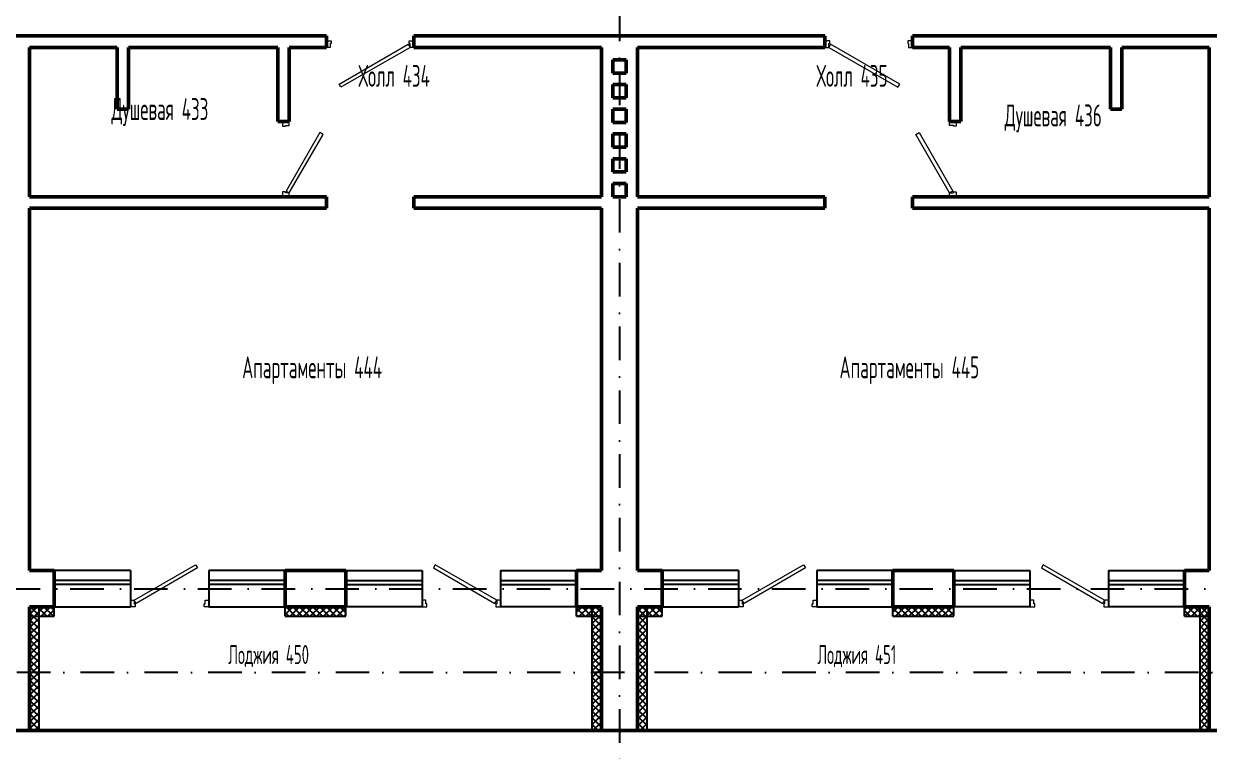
# Model space of a CAD drawing. Extents: x -1560602 to 321118, y -2308202 to -430103.
# Drawn here: x -1534718 to -1522256, y -2282903 to -2275255 of the extents above; entities that cross this region are included whole.
import ezdxf

# ---------------------------------------------------------------- set-up
doc = ezdxf.new("R2010")
doc.units = 0
doc.header["$MEASUREMENT"] = 0
doc.linetypes.add('Dot & Dashed', pattern=[670.277762, 352.777767, -176.388884, 0, -141.111112])
doc.linetypes.add('Штрихпунктирная', pattern=[0.670278, 0.352778, -0.176389, 0, -0.141111])
for name, color, linetype, lineweight in [('Вентиляция', 2, 'CONTINUOUS', 50), ('Двери', 4, 'CONTINUOUS', 15), ('стены', 5, 'CONTINUOUS', 50)]:
    doc.layers.add(name, color=color, linetype=linetype, lineweight=lineweight)
for name, color, linetype in [('Оси', 253, 'Dot & Dashed'), ('отделка', 240, 'CONTINUOUS'), ('Текст', 7, 'CONTINUOUS'), ('Утеплитель', 6, 'CONTINUOUS')]:
    doc.layers.add(name, color=color, linetype=linetype)
doc.styles.get("Standard").update_dxf_attribs({"font": 'spds.shx', "width": 0.7, "height": 250})

msp = doc.modelspace()

# ---------------------------------------------------------------- linework, layer by layer
at = {"layer": 'Вентиляция', "color": 0, "ltscale": 100}
for p, q in [((-1528525.7, -2275633.6), (-1528385.7, -2275633.6)), ((-1528525.7, -2275773.6), (-1528525.7, -2275633.6)), ((-1528385.7, -2275633.6), (-1528385.7, -2275773.6)), ((-1528385.7, -2275773.6), (-1528525.7, -2275773.6)), ((-1528525.7, -2275893.6), (-1528385.7, -2275893.6)), ((-1528525.7, -2276033.6), (-1528525.7, -2275893.6)), ((-1528385.7, -2275893.6), (-1528385.7, -2276033.6)), ((-1528385.7, -2276033.6), (-1528525.7, -2276033.6)), ((-1528525.7, -2276153.6), (-1528385.7, -2276153.6)), ((-1528525.7, -2276293.6), (-1528525.7, -2276153.6)), ((-1528385.7, -2276153.6), (-1528385.7, -2276293.6)), ((-1528385.7, -2276293.6), (-1528525.7, -2276293.6)), ((-1528525.7, -2276413.6), (-1528385.7, -2276413.6)), ((-1528525.7, -2276553.6), (-1528525.7, -2276413.6)), ((-1528385.7, -2276413.6), (-1528385.7, -2276553.6)), ((-1528385.7, -2276553.6), (-1528525.7, -2276553.6)), ((-1528525.7, -2276673.6), (-1528385.7, -2276673.6)), ((-1528525.7, -2276813.6), (-1528525.7, -2276673.6)), ((-1528385.7, -2276673.6), (-1528385.7, -2276813.6)), ((-1528385.7, -2276813.6), (-1528525.7, -2276813.6)), ((-1528525.7, -2276933.6), (-1528385.7, -2276933.6)), ((-1528525.7, -2277073.6), (-1528525.7, -2276933.6)), ((-1528385.7, -2276933.6), (-1528385.7, -2277073.6)), ((-1528385.7, -2277073.6), (-1528525.7, -2277073.6))]:
    msp.add_line(p, q, dxfattribs=at)
at = {"layer": 'Двери', "color": 0, "linetype": 'Continuous'}
for p, q in [((-1531535.7, -2275433.6), (-1531485.7, -2275433.6)), ((-1531495.7, -2275503.6), (-1531535.7, -2275503.6)), ((-1531485.7, -2275463.6), (-1531495.7, -2275463.6)), ((-1531495.7, -2275463.6), (-1531495.7, -2275503.6)), ((-1531485.7, -2275433.6), (-1531485.7, -2275463.6)), ((-1531403.2, -2275888.9), (-1530675.7, -2275468.9)), ((-1530655.7, -2275503.6), (-1531383.2, -2275923.6)), ((-1530675.7, -2275468.9), (-1530655.7, -2275503.6)), ((-1530665.7, -2275463.6), (-1530665.7, -2275433.6)), ((-1530665.7, -2275433.6), (-1530615.7, -2275433.6)), ((-1530655.7, -2275463.6), (-1530665.7, -2275463.6)), ((-1530655.7, -2275503.6), (-1530655.7, -2275463.6)), ((-1530615.7, -2275503.6), (-1530655.7, -2275503.6)), ((-1526245.7, -2275433.6), (-1526295.7, -2275433.6)), ((-1526295.7, -2275503.6), (-1526255.7, -2275503.6)), ((-1526255.7, -2275503.6), (-1526255.7, -2275463.6)), ((-1526255.7, -2275463.6), (-1526245.7, -2275463.6)), ((-1526235.7, -2275468.9), (-1526255.7, -2275503.6)), ((-1526255.7, -2275503.6), (-1525528.3, -2275923.6)), ((-1526245.7, -2275463.6), (-1526245.7, -2275433.6)), ((-1525508.3, -2275888.9), (-1526235.7, -2275468.9)), ((-1525375.7, -2275433.6), (-1525425.7, -2275433.6)), ((-1525425.7, -2275433.6), (-1525425.7, -2275463.6)), ((-1525425.7, -2275463.6), (-1525415.7, -2275463.6)), ((-1525415.7, -2275463.6), (-1525415.7, -2275503.6)), ((-1525415.7, -2275503.6), (-1525375.7, -2275503.6)), ((-1531383.2, -2275923.6), (-1531403.2, -2275888.9)), ((-1525528.3, -2275923.6), (-1525508.3, -2275888.9)), ((-1531995.7, -2276283.6), (-1531995.7, -2276333.6)), ((-1531995.7, -2276333.6), (-1531965.7, -2276333.6)), ((-1531965.7, -2276333.6), (-1531965.7, -2276323.6)), ((-1531965.7, -2276323.6), (-1531925.7, -2276323.6)), ((-1531925.7, -2276323.6), (-1531925.7, -2276283.6)), ((-1524985.7, -2276323.6), (-1524985.7, -2276283.6)), ((-1524945.7, -2276323.6), (-1524985.7, -2276323.6)), ((-1524945.7, -2276333.6), (-1524945.7, -2276323.6)), ((-1524915.7, -2276333.6), (-1524945.7, -2276333.6)), ((-1524915.7, -2276283.6), (-1524915.7, -2276333.6)), ((-1531605.4, -2276398.7), (-1531960.4, -2277013.6)), ((-1531925.7, -2277033.6), (-1531570.7, -2276418.7)), ((-1531570.7, -2276418.7), (-1531605.4, -2276398.7)), ((-1525340.7, -2276418.7), (-1525306.1, -2276398.7)), ((-1524985.7, -2277033.6), (-1525340.7, -2276418.7)), ((-1525306.1, -2276398.7), (-1524951.1, -2277013.6)), ((-1531960.4, -2277013.6), (-1531925.7, -2277033.6)), ((-1524951.1, -2277013.6), (-1524985.7, -2277033.6)), ((-1531965.7, -2277023.6), (-1531995.7, -2277023.6)), ((-1531995.7, -2277023.6), (-1531995.7, -2277073.6)), ((-1531965.7, -2277033.6), (-1531965.7, -2277023.6)), ((-1531925.7, -2277033.6), (-1531965.7, -2277033.6)), ((-1531925.7, -2277073.6), (-1531925.7, -2277033.6)), ((-1524985.7, -2277073.6), (-1524985.7, -2277033.6)), ((-1524985.7, -2277033.6), (-1524945.7, -2277033.6)), ((-1524945.7, -2277033.6), (-1524945.7, -2277023.6)), ((-1524945.7, -2277023.6), (-1524915.7, -2277023.6)), ((-1524915.7, -2277023.6), (-1524915.7, -2277073.6)), ((-1533555.7, -2281313.9), (-1532910.6, -2280941.4)), ((-1532890.6, -2280976), (-1533535.7, -2281348.5)), ((-1532910.6, -2280941.4), (-1532890.6, -2280976)), ((-1530390.9, -2280941.4), (-1530410.9, -2280976)), ((-1530410.9, -2280976), (-1529765.7, -2281348.5)), ((-1529745.7, -2281313.9), (-1530390.9, -2280941.4)), ((-1527165.7, -2281313.9), (-1526520.6, -2280941.4)), ((-1526500.6, -2280976), (-1527145.7, -2281348.5)), ((-1526520.6, -2280941.4), (-1526500.6, -2280976)), ((-1524000.9, -2280941.4), (-1524020.9, -2280976)), ((-1524020.9, -2280976), (-1523375.7, -2281348.5)), ((-1523355.7, -2281313.9), (-1524000.9, -2280941.4)), ((-1533595.7, -2281313.9), (-1533555.7, -2281313.9)), ((-1533555.7, -2281313.9), (-1533555.7, -2281353.9)), ((-1533535.7, -2281348.5), (-1533555.7, -2281313.9)), ((-1533555.7, -2281353.9), (-1533545.7, -2281353.9)), ((-1533545.7, -2281353.9), (-1533545.7, -2281383.9)), ((-1532820.7, -2281383.9), (-1532820.7, -2281353.9)), ((-1532820.7, -2281353.9), (-1532810.7, -2281353.9)), ((-1532810.7, -2281353.9), (-1532810.7, -2281313.9)), ((-1532810.7, -2281313.9), (-1532770.7, -2281313.9)), ((-1530490.7, -2281313.9), (-1530530.7, -2281313.9)), ((-1530490.7, -2281353.9), (-1530490.7, -2281313.9)), ((-1530480.7, -2281353.9), (-1530490.7, -2281353.9)), ((-1530480.7, -2281383.9), (-1530480.7, -2281353.9)), ((-1529765.7, -2281348.5), (-1529745.7, -2281313.9)), ((-1529745.7, -2281353.9), (-1529755.7, -2281353.9)), ((-1529755.7, -2281353.9), (-1529755.7, -2281383.9)), ((-1529705.7, -2281313.9), (-1529745.7, -2281313.9)), ((-1529745.7, -2281313.9), (-1529745.7, -2281353.9)), ((-1527205.7, -2281313.9), (-1527165.7, -2281313.9)), ((-1527165.7, -2281313.9), (-1527165.7, -2281353.9)), ((-1527145.7, -2281348.5), (-1527165.7, -2281313.9)), ((-1527165.7, -2281353.9), (-1527155.7, -2281353.9)), ((-1527155.7, -2281353.9), (-1527155.7, -2281383.9)), ((-1526430.7, -2281383.9), (-1526430.7, -2281353.9)), ((-1526430.7, -2281353.9), (-1526420.7, -2281353.9)), ((-1526420.7, -2281353.9), (-1526420.7, -2281313.9)), ((-1526420.7, -2281313.9), (-1526380.7, -2281313.9)), ((-1524100.7, -2281313.9), (-1524140.7, -2281313.9)), ((-1524100.7, -2281353.9), (-1524100.7, -2281313.9)), ((-1524090.7, -2281353.9), (-1524100.7, -2281353.9)), ((-1524090.7, -2281383.9), (-1524090.7, -2281353.9)), ((-1523375.7, -2281348.5), (-1523355.7, -2281313.9)), ((-1523355.7, -2281353.9), (-1523365.7, -2281353.9)), ((-1523365.7, -2281353.9), (-1523365.7, -2281383.9)), ((-1523315.7, -2281313.9), (-1523355.7, -2281313.9)), ((-1523355.7, -2281313.9), (-1523355.7, -2281353.9)), ((-1533545.7, -2281383.9), (-1533595.7, -2281383.9)), ((-1532770.7, -2281383.9), (-1532820.7, -2281383.9)), ((-1530530.7, -2281383.9), (-1530480.7, -2281383.9)), ((-1529755.7, -2281383.9), (-1529705.7, -2281383.9)), ((-1527155.7, -2281383.9), (-1527205.7, -2281383.9)), ((-1526380.7, -2281383.9), (-1526430.7, -2281383.9)), ((-1524140.7, -2281383.9), (-1524090.7, -2281383.9)), ((-1523365.7, -2281383.9), (-1523315.7, -2281383.9))]:
    msp.add_line(p, q, dxfattribs=at)
at = {"layer": 'Оси', "color": 0, "linetype": 'Штрихпунктирная', "lineweight": -3, "ltscale": 1000}
for p, q in [((-1528455.7, -2270393.9), (-1528455.7, -2295548.9)), ((-1556351.1, -2281193.9), (-1501895.7, -2281193.9)), ((-1496895.7, -2282073.9), (-1556350.9, -2282073.9))]:
    msp.add_line(p, q, dxfattribs=at)
at = {"layer": 'отделка', "color": 0, "ltscale": 100}
for p, q in [((-1533595.7, -2281003.9), (-1534395.7, -2281003.9)), ((-1533595.7, -2281108.9), (-1534395.7, -2281108.9)), ((-1533595.7, -2281003.9), (-1533595.7, -2281383.9)), ((-1532770.7, -2281003.9), (-1532770.7, -2281383.9)), ((-1531970.7, -2281003.9), (-1532770.7, -2281003.9)), ((-1531970.7, -2281108.9), (-1532770.7, -2281108.9)), ((-1531330.7, -2281003.9), (-1530530.7, -2281003.9)), ((-1531330.7, -2281108.9), (-1530530.7, -2281108.9)), ((-1530530.7, -2281003.9), (-1530530.7, -2281383.9)), ((-1529705.7, -2281003.9), (-1529705.7, -2281383.9)), ((-1529705.7, -2281003.9), (-1528905.7, -2281003.9)), ((-1529705.7, -2281108.9), (-1528905.7, -2281108.9)), ((-1527205.7, -2281003.9), (-1528005.7, -2281003.9)), ((-1527205.7, -2281108.9), (-1528005.7, -2281108.9)), ((-1527205.7, -2281003.9), (-1527205.7, -2281383.9)), ((-1526380.7, -2281003.9), (-1526380.7, -2281383.9)), ((-1525580.7, -2281003.9), (-1526380.7, -2281003.9)), ((-1525580.7, -2281108.9), (-1526380.7, -2281108.9)), ((-1524940.7, -2281003.9), (-1524140.7, -2281003.9)), ((-1524940.7, -2281108.9), (-1524140.7, -2281108.9)), ((-1524140.7, -2281003.9), (-1524140.7, -2281383.9)), ((-1523315.7, -2281003.9), (-1523315.7, -2281383.9)), ((-1523315.7, -2281003.9), (-1522515.7, -2281003.9)), ((-1523315.7, -2281108.9), (-1522515.7, -2281108.9)), ((-1533595.7, -2281148.9), (-1534395.7, -2281148.9)), ((-1531970.7, -2281148.9), (-1532770.7, -2281148.9)), ((-1531330.7, -2281148.9), (-1530530.7, -2281148.9)), ((-1529705.7, -2281148.9), (-1528905.7, -2281148.9)), ((-1527205.7, -2281148.9), (-1528005.7, -2281148.9)), ((-1525580.7, -2281148.9), (-1526380.7, -2281148.9)), ((-1524940.7, -2281148.9), (-1524140.7, -2281148.9)), ((-1523315.7, -2281148.9), (-1522515.7, -2281148.9)), ((-1534395.7, -2281383.9), (-1533595.7, -2281383.9)), ((-1532770.7, -2281383.9), (-1531970.7, -2281383.9)), ((-1530530.7, -2281383.9), (-1531330.7, -2281383.9)), ((-1528905.7, -2281383.9), (-1529705.7, -2281383.9)), ((-1528005.7, -2281383.9), (-1527205.7, -2281383.9)), ((-1526380.7, -2281383.9), (-1525580.7, -2281383.9)), ((-1524140.7, -2281383.9), (-1524940.7, -2281383.9)), ((-1522515.7, -2281383.9), (-1523315.7, -2281383.9))]:
    msp.add_line(p, q, dxfattribs=at)
at = {"layer": 'стены', "color": 0, "linetype": 'Continuous'}
for p, q in [((-1531535.7, -2275383.6), (-1535035.7, -2275383.6)), ((-1528265.7, -2275383.6), (-1530615.7, -2275383.6)), ((-1526295.7, -2275383.6), (-1528265.7, -2275383.6)), ((-1521875.7, -2275383.6), (-1525375.7, -2275383.6)), ((-1534655.7, -2277073.6), (-1534655.7, -2275503.6)), ((-1534655.7, -2275503.6), (-1533735.7, -2275503.6)), ((-1533758.7, -2275503.6), (-1534632.7, -2275503.6)), ((-1533735.7, -2275503.6), (-1533735.7, -2276153.6)), ((-1533615.7, -2276153.6), (-1533615.7, -2275503.6)), ((-1533615.7, -2275503.6), (-1532045.7, -2275503.6)), ((-1532045.7, -2275503.6), (-1532045.7, -2276283.6)), ((-1531925.7, -2276283.6), (-1531925.7, -2275503.6)), ((-1531925.7, -2275503.6), (-1531535.7, -2275503.6)), ((-1530615.7, -2275503.6), (-1528645.7, -2275503.6)), ((-1528645.7, -2275503.6), (-1528645.7, -2277073.6)), ((-1528265.7, -2277073.6), (-1528265.7, -2275503.6)), ((-1528265.7, -2275503.6), (-1526295.7, -2275503.6)), ((-1525375.7, -2275503.6), (-1524985.7, -2275503.6)), ((-1524985.7, -2275503.6), (-1524985.7, -2276283.6)), ((-1524865.7, -2276283.6), (-1524865.7, -2275503.6)), ((-1524865.7, -2275503.6), (-1523295.7, -2275503.6)), ((-1523295.7, -2275503.6), (-1523295.7, -2276153.6)), ((-1523175.7, -2276153.6), (-1523175.7, -2275503.6)), ((-1523175.7, -2275503.6), (-1522255.7, -2275503.6)), ((-1523152.8, -2275503.6), (-1522278.8, -2275503.6)), ((-1522255.7, -2275503.6), (-1522255.7, -2277073.6)), ((-1534655.7, -2277050.6), (-1534655.7, -2275526.6)), ((-1522255.8, -2277050.6), (-1522255.8, -2275526.6)), ((-1533735.7, -2276153.6), (-1533615.7, -2276153.6)), ((-1523295.7, -2276153.6), (-1523175.7, -2276153.6)), ((-1531535.7, -2277073.6), (-1534655.7, -2277073.6)), ((-1531535.7, -2277098.6), (-1531535.7, -2277073.6)), ((-1531535.7, -2277098.6), (-1531535.7, -2277193.6)), ((-1528645.7, -2277073.6), (-1530615.7, -2277073.6)), ((-1526295.7, -2277073.6), (-1528265.7, -2277073.6)), ((-1526295.7, -2277098.6), (-1526295.7, -2277073.6)), ((-1526295.7, -2277098.6), (-1526295.7, -2277193.6)), ((-1524865.7, -2277073.6), (-1525375.7, -2277073.6)), ((-1525375.7, -2277073.6), (-1525375.7, -2277193.6)), ((-1525375.7, -2277073.6), (-1525375.7, -2277073.6)), ((-1522255.7, -2277073.6), (-1524865.7, -2277073.6)), ((-1534655.7, -2281003.9), (-1534655.7, -2277193.6)), ((-1534655.7, -2277193.6), (-1531535.7, -2277193.6)), ((-1530615.7, -2277193.6), (-1528645.7, -2277193.6)), ((-1528645.7, -2277193.6), (-1528645.7, -2281003.9)), ((-1528265.7, -2281003.9), (-1528265.7, -2277193.6)), ((-1528265.7, -2277193.6), (-1526295.7, -2277193.6)), ((-1525375.7, -2277193.6), (-1522255.7, -2277193.6)), ((-1522255.7, -2277193.6), (-1522255.7, -2281003.9)), ((-1534395.7, -2281003.9), (-1534655.7, -2281003.9)), ((-1534395.7, -2281313.9), (-1534395.7, -2281003.9)), ((-1531970.7, -2281383.9), (-1531970.7, -2281003.9)), ((-1531330.7, -2281003.9), (-1531970.7, -2281003.9)), ((-1531330.7, -2281313.9), (-1531330.7, -2281003.9)), ((-1528905.7, -2281313.9), (-1528905.7, -2281003.9)), ((-1528645.7, -2281003.9), (-1528905.7, -2281003.9)), ((-1528005.7, -2281003.9), (-1528265.7, -2281003.9)), ((-1528005.7, -2281313.9), (-1528005.7, -2281003.9)), ((-1525580.7, -2281313.9), (-1525580.7, -2281003.9)), ((-1524940.7, -2281003.9), (-1525580.7, -2281003.9)), ((-1524940.7, -2281313.9), (-1524940.7, -2281003.9)), ((-1522515.7, -2281313.9), (-1522515.7, -2281003.9)), ((-1522255.7, -2281003.9), (-1522515.7, -2281003.9)), ((-1534395.7, -2281383.9), (-1534395.7, -2281313.9)), ((-1534395.7, -2281383.9), (-1534395.7, -2281313.9)), ((-1531970.7, -2281383.9), (-1531970.7, -2281313.9)), ((-1531970.7, -2281383.9), (-1531970.7, -2281313.9)), ((-1531330.7, -2281383.9), (-1531330.7, -2281313.9)), ((-1531330.7, -2281383.9), (-1531330.7, -2281313.9)), ((-1528905.7, -2281383.9), (-1528905.7, -2281313.9)), ((-1528905.7, -2281383.9), (-1528905.7, -2281313.9)), ((-1528005.7, -2281383.9), (-1528005.7, -2281313.9)), ((-1528005.7, -2281383.9), (-1528005.7, -2281313.9)), ((-1525580.7, -2281383.9), (-1525580.7, -2281313.9)), ((-1525580.7, -2281383.9), (-1525580.7, -2281313.9)), ((-1524940.7, -2281383.9), (-1524940.7, -2281313.9)), ((-1524940.7, -2281383.9), (-1524940.7, -2281313.9)), ((-1522515.7, -2281383.9), (-1522515.7, -2281313.9)), ((-1522515.7, -2281383.9), (-1522515.7, -2281313.9)), ((-1534655.7, -2281383.9), (-1534655.7, -2282683.9)), ((-1534555.7, -2281383.9), (-1534655.7, -2281383.9)), ((-1534655.7, -2281383.9), (-1534395.7, -2281383.9)), ((-1534655.7, -2281383.9), (-1534655.7, -2281483.9)), ((-1531970.7, -2281383.9), (-1531330.7, -2281383.9)), ((-1528905.7, -2281383.9), (-1528645.7, -2281383.9)), ((-1528645.7, -2281383.9), (-1528645.7, -2282683.9)), ((-1528265.7, -2281383.9), (-1528265.7, -2282683.9)), ((-1528265.7, -2281383.9), (-1528005.7, -2281383.9)), ((-1525580.7, -2281383.9), (-1524940.7, -2281383.9)), ((-1522515.7, -2281383.9), (-1522255.7, -2281383.9)), ((-1522255.7, -2281383.9), (-1522255.7, -2282683.9)), ((-1522255.7, -2281383.9), (-1522255.7, -2281383.9)), ((-1535135.7, -2282683.9), (-1534555.7, -2282683.9)), ((-1528745.7, -2282683.9), (-1534555.7, -2282683.9)), ((-1528745.7, -2282683.9), (-1528165.7, -2282683.9)), ((-1522355.7, -2282683.9), (-1528165.7, -2282683.9)), ((-1522355.7, -2282683.9), (-1521775.7, -2282683.9))]:
    msp.add_line(p, q, dxfattribs=at)
at = {"layer": 'стены', "color": 0, "ltscale": 100}
for p, q in [((-1531535.7, -2275383.6), (-1531535.7, -2275503.6)), ((-1530615.7, -2275383.6), (-1530615.7, -2275491.1)), ((-1526295.7, -2275383.6), (-1526295.7, -2275503.6)), ((-1525375.7, -2275383.6), (-1525375.7, -2275503.6)), ((-1530615.7, -2275491.1), (-1530615.7, -2275503.6)), ((-1531925.7, -2276283.6), (-1532045.7, -2276283.6)), ((-1524985.7, -2276283.6), (-1524865.7, -2276283.6)), ((-1530615.7, -2277073.6), (-1530615.7, -2277193.6)), ((-1524985.7, -2277073.6), (-1524865.7, -2277073.6))]:
    msp.add_line(p, q, dxfattribs=at)
at = {"layer": 'Утеплитель', "color": 0, "linetype": 'Continuous'}
for p, q in [((-1534655.7, -2281392.8), (-1534646.8, -2281383.9)), ((-1534655.7, -2281463.5), (-1534576.1, -2281383.9)), ((-1534655.7, -2281392.8), (-1534646.8, -2281383.9)), ((-1534655.7, -2281463.5), (-1534576.1, -2281383.9)), ((-1534655.7, -2281534.3), (-1534555.7, -2281434.3)), ((-1534617.5, -2281483.9), (-1534655.7, -2281445.7)), ((-1534555.7, -2281545.7), (-1534655.7, -2281445.7)), ((-1534655.7, -2281483.9), (-1534395.7, -2281483.9)), ((-1534546.8, -2281483.9), (-1534646.8, -2281383.9)), ((-1534555.7, -2281475), (-1534646.8, -2281383.9)), ((-1534605.4, -2281483.9), (-1534505.4, -2281383.9)), ((-1534476.1, -2281483.9), (-1534576.1, -2281383.9)), ((-1534555.7, -2281404.3), (-1534576.1, -2281383.9)), ((-1534555.7, -2282683.9), (-1534555.7, -2281383.9)), ((-1534534.7, -2281483.9), (-1534434.7, -2281383.9)), ((-1534405.4, -2281483.9), (-1534505.4, -2281383.9)), ((-1534464, -2281483.9), (-1534395.7, -2281415.7)), ((-1534395.7, -2281422.8), (-1534434.7, -2281383.9)), ((-1534395.7, -2281483.9), (-1534395.7, -2281383.9)), ((-1531970.7, -2281483.9), (-1531970.7, -2281383.9)), ((-1531970.7, -2281394.8), (-1531959.8, -2281383.9)), ((-1531970.7, -2281465.6), (-1531889.1, -2281383.9)), ((-1531930.5, -2281483.9), (-1531970.7, -2281443.7)), ((-1531970.7, -2281483.9), (-1531330.7, -2281483.9)), ((-1531859.8, -2281483.9), (-1531959.8, -2281383.9)), ((-1531918.4, -2281483.9), (-1531818.4, -2281383.9)), ((-1531789.1, -2281483.9), (-1531889.1, -2281383.9)), ((-1531847.7, -2281483.9), (-1531747.7, -2281383.9)), ((-1531718.4, -2281483.9), (-1531818.4, -2281383.9)), ((-1531777, -2281483.9), (-1531677, -2281383.9)), ((-1531647.7, -2281483.9), (-1531747.7, -2281383.9)), ((-1531706.2, -2281483.9), (-1531606.2, -2281383.9)), ((-1531577, -2281483.9), (-1531677, -2281383.9)), ((-1531635.5, -2281483.9), (-1531535.5, -2281383.9)), ((-1531506.2, -2281483.9), (-1531606.2, -2281383.9)), ((-1531564.8, -2281483.9), (-1531464.8, -2281383.9)), ((-1531435.5, -2281483.9), (-1531535.5, -2281383.9)), ((-1531494.1, -2281483.9), (-1531394.1, -2281383.9)), ((-1531364.8, -2281483.9), (-1531464.8, -2281383.9)), ((-1531423.4, -2281483.9), (-1531330.7, -2281391.2)), ((-1531330.7, -2281447.3), (-1531394.1, -2281383.9)), ((-1531352.7, -2281483.9), (-1531330.7, -2281462)), ((-1531330.7, -2281483.9), (-1531330.7, -2281383.9)), ((-1528905.7, -2281483.9), (-1528905.7, -2281383.9)), ((-1528905.7, -2281441.1), (-1528848.5, -2281383.9)), ((-1528819.2, -2281483.9), (-1528905.7, -2281397.4)), ((-1528890, -2281483.9), (-1528905.7, -2281468.1)), ((-1528905.7, -2281483.9), (-1528645.7, -2281483.9)), ((-1528877.8, -2281483.9), (-1528777.8, -2281383.9)), ((-1528748.5, -2281483.9), (-1528848.5, -2281383.9)), ((-1528807.1, -2281483.9), (-1528707.1, -2281383.9)), ((-1528677.8, -2281483.9), (-1528777.8, -2281383.9)), ((-1528745.7, -2281383.9), (-1528745.7, -2282683.9)), ((-1528745.7, -2281422.5), (-1528707.1, -2281383.9)), ((-1528745.7, -2281493.2), (-1528645.7, -2281393.2)), ((-1528645.7, -2281516), (-1528745.7, -2281416)), ((-1528745.7, -2281564), (-1528645.7, -2281464)), ((-1528645.7, -2281586.7), (-1528745.7, -2281486.7)), ((-1528736.4, -2281483.9), (-1528645.7, -2281393.2)), ((-1528645.7, -2281445.3), (-1528707.1, -2281383.9)), ((-1528645.7, -2281445.3), (-1528707.1, -2281383.9)), ((-1528665.7, -2281483.9), (-1528645.7, -2281464)), ((-1528265.7, -2281437.5), (-1528212.1, -2281383.9)), ((-1528265.7, -2281437.5), (-1528212.1, -2281383.9)), ((-1528182.8, -2281483.9), (-1528265.7, -2281401)), ((-1528165.7, -2281501), (-1528265.7, -2281401)), ((-1528265.7, -2281508.2), (-1528165.7, -2281408.2)), ((-1528253.6, -2281483.9), (-1528265.7, -2281471.7)), ((-1528165.7, -2281571.7), (-1528265.7, -2281471.7)), ((-1528265.7, -2281578.9), (-1528165.7, -2281478.9)), ((-1528265.7, -2281483.9), (-1528005.7, -2281483.9)), ((-1528241.4, -2281483.9), (-1528141.4, -2281383.9)), ((-1528112.1, -2281483.9), (-1528212.1, -2281383.9)), ((-1528165.7, -2281430.3), (-1528212.1, -2281383.9)), ((-1528170.7, -2281483.9), (-1528070.7, -2281383.9)), ((-1528165.7, -2282683.9), (-1528165.7, -2281383.9)), ((-1528041.4, -2281483.9), (-1528141.4, -2281383.9)), ((-1528100, -2281483.9), (-1528005.7, -2281389.6)), ((-1528005.7, -2281448.9), (-1528070.7, -2281383.9)), ((-1528029.3, -2281483.9), (-1528005.7, -2281460.4)), ((-1528005.7, -2281483.9), (-1528005.7, -2281383.9)), ((-1525580.7, -2281483.9), (-1525580.7, -2281383.9)), ((-1525580.7, -2281439.5), (-1525525.1, -2281383.9)), ((-1525495.8, -2281483.9), (-1525580.7, -2281399)), ((-1525566.6, -2281483.9), (-1525580.7, -2281469.7)), ((-1525580.7, -2281483.9), (-1524940.7, -2281483.9)), ((-1525554.4, -2281483.9), (-1525454.4, -2281383.9)), ((-1525425.1, -2281483.9), (-1525525.1, -2281383.9)), ((-1525483.7, -2281483.9), (-1525383.7, -2281383.9)), ((-1525354.4, -2281483.9), (-1525454.4, -2281383.9)), ((-1525413, -2281483.9), (-1525313, -2281383.9)), ((-1525283.7, -2281483.9), (-1525383.7, -2281383.9)), ((-1525342.3, -2281483.9), (-1525242.3, -2281383.9)), ((-1525213, -2281483.9), (-1525313, -2281383.9)), ((-1525271.6, -2281483.9), (-1525171.6, -2281383.9)), ((-1525142.3, -2281483.9), (-1525242.3, -2281383.9)), ((-1525200.9, -2281483.9), (-1525100.9, -2281383.9)), ((-1525071.6, -2281483.9), (-1525171.6, -2281383.9)), ((-1525130.2, -2281483.9), (-1525030.2, -2281383.9)), ((-1525000.9, -2281483.9), (-1525100.9, -2281383.9)), ((-1525059.4, -2281483.9), (-1524959.4, -2281383.9)), ((-1524940.7, -2281473.3), (-1525030.2, -2281383.9)), ((-1524988.7, -2281483.9), (-1524940.7, -2281435.9)), ((-1524940.7, -2281402.6), (-1524959.4, -2281383.9)), ((-1524940.7, -2281483.9), (-1524940.7, -2281383.9)), ((-1522515.7, -2281483.9), (-1522515.7, -2281383.9)), ((-1522515.7, -2281415.1), (-1522484.6, -2281383.9)), ((-1522455.3, -2281483.9), (-1522515.7, -2281423.4)), ((-1522515.7, -2281483.9), (-1522255.7, -2281483.9)), ((-1522513.9, -2281483.9), (-1522413.9, -2281383.9)), ((-1522384.6, -2281483.9), (-1522484.6, -2281383.9)), ((-1522443.1, -2281483.9), (-1522343.1, -2281383.9)), ((-1522313.9, -2281483.9), (-1522413.9, -2281383.9)), ((-1522372.4, -2281483.9), (-1522272.4, -2281383.9)), ((-1522355.7, -2281383.9), (-1522355.7, -2282683.9)), ((-1522355.7, -2281396.5), (-1522343.1, -2281383.9)), ((-1522355.7, -2281467.2), (-1522272.4, -2281383.9)), ((-1522355.7, -2281537.9), (-1522255.7, -2281437.9)), ((-1522255.7, -2281542), (-1522355.7, -2281442)), ((-1522255.7, -2281471.3), (-1522343.1, -2281383.9)), ((-1522255.7, -2281471.3), (-1522343.1, -2281383.9)), ((-1522301.7, -2281483.9), (-1522255.7, -2281437.9)), ((-1522255.7, -2281400.6), (-1522272.4, -2281383.9)), ((-1522255.7, -2281400.6), (-1522272.4, -2281383.9)), ((-1534655.7, -2281605), (-1534555.7, -2281505)), ((-1534555.7, -2281616.4), (-1534655.7, -2281516.4)), ((-1534655.7, -2281675.7), (-1534555.7, -2281575.7)), ((-1534555.7, -2281687.1), (-1534655.7, -2281587.1)), ((-1528745.7, -2281634.7), (-1528645.7, -2281534.7)), ((-1528645.7, -2281657.4), (-1528745.7, -2281557.4)), ((-1528745.7, -2281705.4), (-1528645.7, -2281605.4)), ((-1528165.7, -2281642.4), (-1528265.7, -2281542.4)), ((-1528265.7, -2281649.6), (-1528165.7, -2281549.6)), ((-1528165.7, -2281713.1), (-1528265.7, -2281613.1)), ((-1528265.7, -2281720.4), (-1528165.7, -2281620.4)), ((-1522355.7, -2281608.6), (-1522255.7, -2281508.6)), ((-1522255.7, -2281612.7), (-1522355.7, -2281512.7)), ((-1522355.7, -2281679.3), (-1522255.7, -2281579.3)), ((-1522255.7, -2281683.4), (-1522355.7, -2281583.4)), ((-1534655.7, -2281746.4), (-1534555.7, -2281646.4)), ((-1534555.7, -2281757.8), (-1534655.7, -2281657.8)), ((-1534655.7, -2281817.1), (-1534555.7, -2281717.1)), ((-1534555.7, -2281828.5), (-1534655.7, -2281728.5)), ((-1528645.7, -2281728.1), (-1528745.7, -2281628.1)), ((-1528745.7, -2281776.1), (-1528645.7, -2281676.1)), ((-1528645.7, -2281798.8), (-1528745.7, -2281698.8)), ((-1528745.7, -2281846.8), (-1528645.7, -2281746.8)), ((-1528165.7, -2281783.8), (-1528265.7, -2281683.8)), ((-1528265.7, -2281791.1), (-1528165.7, -2281691.1)), ((-1522355.7, -2281750), (-1522255.7, -2281650)), ((-1522255.7, -2281754.2), (-1522355.7, -2281654.2)), ((-1522355.7, -2281820.8), (-1522255.7, -2281720.8)), ((-1522255.7, -2281824.9), (-1522355.7, -2281724.9)), ((-1534655.7, -2281887.8), (-1534555.7, -2281787.8)), ((-1534555.7, -2281899.2), (-1534655.7, -2281799.2)), ((-1534655.7, -2281958.5), (-1534555.7, -2281858.5)), ((-1534555.7, -2281969.9), (-1534655.7, -2281869.9)), ((-1528645.7, -2281869.5), (-1528745.7, -2281769.5)), ((-1528745.7, -2281917.5), (-1528645.7, -2281817.5)), ((-1528645.7, -2281940.2), (-1528745.7, -2281840.2)), ((-1528165.7, -2281854.6), (-1528265.7, -2281754.6)), ((-1528265.7, -2281861.8), (-1528165.7, -2281761.8)), ((-1528165.7, -2281925.3), (-1528265.7, -2281825.3)), ((-1528265.7, -2281932.5), (-1528165.7, -2281832.5)), ((-1522355.7, -2281891.5), (-1522255.7, -2281791.5)), ((-1522255.7, -2281895.6), (-1522355.7, -2281795.6)), ((-1522355.7, -2281962.2), (-1522255.7, -2281862.2)), ((-1522255.7, -2281966.3), (-1522355.7, -2281866.3)), ((-1534655.7, -2282029.2), (-1534555.7, -2281929.2)), ((-1534555.7, -2282040.7), (-1534655.7, -2281940.7)), ((-1534655.7, -2282099.9), (-1534555.7, -2281999.9)), ((-1528745.7, -2281988.2), (-1528645.7, -2281888.2)), ((-1528645.7, -2282011), (-1528745.7, -2281911)), ((-1528745.7, -2282058.9), (-1528645.7, -2281958.9)), ((-1528645.7, -2282081.7), (-1528745.7, -2281981.7)), ((-1528165.7, -2281996), (-1528265.7, -2281896)), ((-1528265.7, -2282003.2), (-1528165.7, -2281903.2)), ((-1528165.7, -2282066.7), (-1528265.7, -2281966.7)), ((-1528265.7, -2282073.9), (-1528165.7, -2281973.9)), ((-1522355.7, -2282032.9), (-1522255.7, -2281932.9)), ((-1522255.7, -2282037), (-1522355.7, -2281937)), ((-1534555.7, -2282111.4), (-1534655.7, -2282011.4)), ((-1534655.7, -2282170.7), (-1534555.7, -2282070.7)), ((-1534555.7, -2282182.1), (-1534655.7, -2282082.1)), ((-1528745.7, -2282129.6), (-1528645.7, -2282029.6)), ((-1528645.7, -2282152.4), (-1528745.7, -2282052.4)), ((-1528745.7, -2282200.4), (-1528645.7, -2282100.4)), ((-1528645.7, -2282223.1), (-1528745.7, -2282123.1)), ((-1528165.7, -2282137.4), (-1528265.7, -2282037.4)), ((-1528265.7, -2282144.6), (-1528165.7, -2282044.6)), ((-1528165.7, -2282208.1), (-1528265.7, -2282108.1)), ((-1528265.7, -2282215.3), (-1528165.7, -2282115.3)), ((-1522355.7, -2282103.6), (-1522255.7, -2282003.6)), ((-1522255.7, -2282107.7), (-1522355.7, -2282007.7)), ((-1522355.7, -2282174.3), (-1522255.7, -2282074.3)), ((-1522255.7, -2282178.4), (-1522355.7, -2282078.4)), ((-1534655.7, -2282241.4), (-1534555.7, -2282141.4)), ((-1534555.7, -2282252.8), (-1534655.7, -2282152.8)), ((-1534655.7, -2282312.1), (-1534555.7, -2282212.1)), ((-1534555.7, -2282323.5), (-1534655.7, -2282223.5)), ((-1528745.7, -2282271.1), (-1528645.7, -2282171.1)), ((-1528645.7, -2282293.8), (-1528745.7, -2282193.8)), ((-1528745.7, -2282341.8), (-1528645.7, -2282241.8)), ((-1528165.7, -2282278.8), (-1528265.7, -2282178.8)), ((-1528265.7, -2282286), (-1528165.7, -2282186)), ((-1522355.7, -2282245), (-1522255.7, -2282145)), ((-1522255.7, -2282249.1), (-1522355.7, -2282149.1)), ((-1522355.7, -2282315.7), (-1522255.7, -2282215.7)), ((-1522255.7, -2282319.8), (-1522355.7, -2282219.8)), ((-1534655.7, -2282382.8), (-1534555.7, -2282282.8)), ((-1534555.7, -2282394.2), (-1534655.7, -2282294.2)), ((-1534655.7, -2282453.5), (-1534555.7, -2282353.5)), ((-1534555.7, -2282464.9), (-1534655.7, -2282364.9)), ((-1528645.7, -2282364.5), (-1528745.7, -2282264.5)), ((-1528745.7, -2282412.5), (-1528645.7, -2282312.5)), ((-1528645.7, -2282435.2), (-1528745.7, -2282335.2)), ((-1528165.7, -2282349.5), (-1528265.7, -2282249.5)), ((-1528265.7, -2282356.7), (-1528165.7, -2282256.7)), ((-1528165.7, -2282420.2), (-1528265.7, -2282320.2)), ((-1528265.7, -2282427.5), (-1528165.7, -2282327.5)), ((-1522355.7, -2282386.4), (-1522255.7, -2282286.4)), ((-1522255.7, -2282390.5), (-1522355.7, -2282290.5)), ((-1522355.7, -2282457.2), (-1522255.7, -2282357.2)), ((-1522255.7, -2282461.3), (-1522355.7, -2282361.3)), ((-1534655.7, -2282524.2), (-1534555.7, -2282424.2)), ((-1534555.7, -2282535.6), (-1534655.7, -2282435.6)), ((-1534655.7, -2282594.9), (-1534555.7, -2282494.9)), ((-1528745.7, -2282483.2), (-1528645.7, -2282383.2)), ((-1528645.7, -2282505.9), (-1528745.7, -2282405.9)), ((-1528745.7, -2282553.9), (-1528645.7, -2282453.9)), ((-1528645.7, -2282576.6), (-1528745.7, -2282476.6)), ((-1528165.7, -2282491), (-1528265.7, -2282391)), ((-1528265.7, -2282498.2), (-1528165.7, -2282398.2)), ((-1528165.7, -2282561.7), (-1528265.7, -2282461.7)), ((-1528265.7, -2282568.9), (-1528165.7, -2282468.9)), ((-1522355.7, -2282527.9), (-1522255.7, -2282427.9)), ((-1522255.7, -2282532), (-1522355.7, -2282432)), ((-1522355.7, -2282598.6), (-1522255.7, -2282498.6)), ((-1534555.7, -2282606.3), (-1534655.7, -2282506.3)), ((-1534655.7, -2282665.6), (-1534555.7, -2282565.6)), ((-1534555.7, -2282677), (-1534655.7, -2282577)), ((-1528745.7, -2282624.6), (-1528645.7, -2282524.6)), ((-1528645.7, -2282647.4), (-1528745.7, -2282547.4)), ((-1528679.9, -2282683.9), (-1528745.7, -2282618.1)), ((-1528734.3, -2282683.9), (-1528645.7, -2282595.3)), ((-1528165.7, -2282632.4), (-1528265.7, -2282532.4)), ((-1528265.7, -2282639.6), (-1528165.7, -2282539.6)), ((-1528184.9, -2282683.9), (-1528265.7, -2282603.1)), ((-1528239.3, -2282683.9), (-1528165.7, -2282610.3)), ((-1522255.7, -2282602.7), (-1522355.7, -2282502.7)), ((-1522355.7, -2282669.3), (-1522255.7, -2282569.3)), ((-1522255.7, -2282673.4), (-1522355.7, -2282573.4)), ((-1534619.6, -2282683.9), (-1534655.7, -2282647.8)), ((-1534603.3, -2282683.9), (-1534555.7, -2282636.3)), ((-1528663.6, -2282683.9), (-1528645.7, -2282666)), ((-1528255.6, -2282683.9), (-1528265.7, -2282673.8)), ((-1528168.6, -2282683.9), (-1528165.7, -2282681)), ((-1522315.9, -2282683.9), (-1522355.7, -2282644.1)), ((-1522299.6, -2282683.9), (-1522255.7, -2282640))]:
    msp.add_line(p, q, dxfattribs=at)

# ---------------------------------------------------------------- texts
at = {"layer": 'Текст', "color": 0, "linetype": 'Continuous', "width": 0.7}
for s, height, p in [('Холл 434', 230, (-1531198.1, -2275918.3)), ('Холл 435', 230, (-1526384.3, -2275918.3)), ('Душевая 433', 230, (-1533795.2, -2276267.2)), ('Душевая 436', 230, (-1524407.2, -2276334.2)), ('Апартаменты 444', 230, (-1532421.3, -2278981.5)), ('Апартаменты 445', 230, (-1526142.4, -2278981.5)), ('Лоджия 450', 200, (-1532568.2, -2281986.3)), ('Лоджия 451', 200, (-1526375.2, -2281986.3))]:
    msp.add_text(s, height=height, dxfattribs=at).set_placement(p)

doc.saveas('drawing.dxf')
